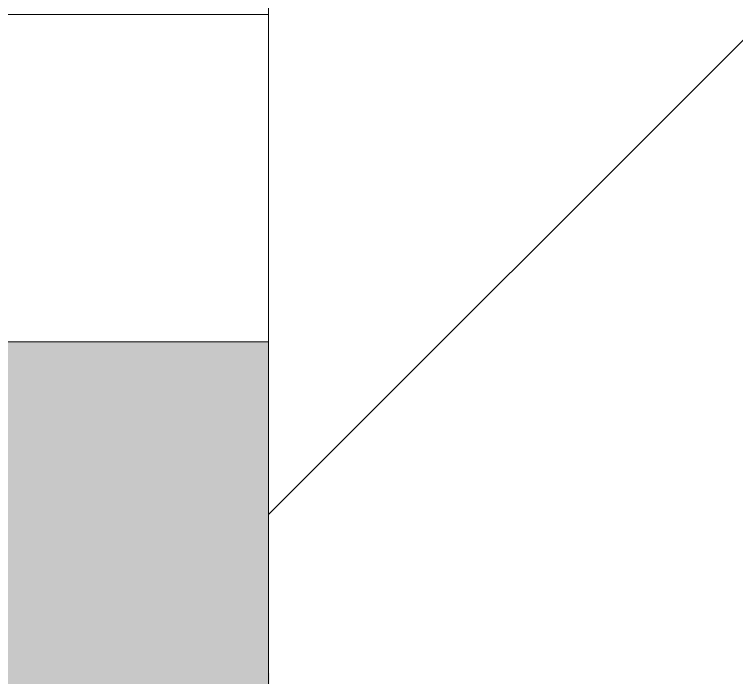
# Model space of a CAD drawing. Header units: millimetres. Extents: x -1113 to 415037, y -3642 to 28069.
# Drawn here: x 4085.9 to 4196.1, y 18137.8 to 18239.1 of the extents above; entities that cross this region are included whole.
import ezdxf

# ---------------------------------------------------------------- set-up
doc = ezdxf.new("R2010")
doc.units = ezdxf.units.MM
for name, color, linetype, lineweight in [('0) Стена 3.93м', 3, 'Continuous', 60), ('A-GLAZ-CWMG', 7, 'Continuous', 9), ('A-GLAZ-CWMG-1', 7, 'Continuous', 20), ('S-COLS', 7, 'Continuous', 9), ('S-COLS-1', 7, 'Continuous', 5)]:
    doc.layers.add(name, color=color, linetype=linetype, lineweight=lineweight)

# ---------------------------------------------------------------- blocks, each defined once
blk = doc.blocks.new('BSC_Колонна _Прямоугольная - 600х600-17858062-Объем проектирования 1 этажа')
at = {"layer": 'S-COLS-1'}
h = blk.add_hatch(dxfattribs=at)
h.set_pattern_fill('FP_153', color=256, style=0, pattern_type=2)
h.set_pattern_definition([(45, (-4360, -18150), (-114.0493, 114.0493), []), (45, (-4245.95, -18150), (-114.0493, 114.0493), [201.612, -40.322, 6.706, -33.617])])
h.paths.add_polyline_path([(-300, -300), (300, -300), (300, 300), (-300, 300), (-300, -137.59)])
blk.add_line((-300, 300), (-300, -300), dxfattribs=at)
blk = doc.blocks.new('Прямоугольный импост - Импост структурный с накладкой - 190мм-V191-Объем проектирования 1 этажа')
at = {"layer": 'A-GLAZ-CWMG'}
blk.add_hatch(color=256, dxfattribs=at).paths.add_polyline_path([(4060, 17775.12), (4061.12, 17775.12), (4060, 18325.12), (3911.12, 18325.12), (3911.12, 17775.12), (4031.12, 17775.12)])
blk = doc.blocks.new('Прямоугольный импост - Импост структурный с накладкой - 190мм-V192-Объем проектирования 1 этажа')
at = {"layer": 'A-GLAZ-CWMG-1'}
for p, q in [((-25, -188.88), (-25, -40)), ((25, -40), (25, -188.88))]:
    blk.add_line(p, q, dxfattribs=at)
blk = doc.blocks.new('1floor')
at = {"layer": 'A-GLAZ-CWMG', "extrusion": (0, 0, -1), "rotation": 270.0000000000001}
blk.add_blockref('Прямоугольный импост - Импост структурный с накладкой - 190мм-V192-Объем проектирования 1 этажа', (-3871.12, 18350.12), dxfattribs=at)
at = {"layer": 'A-GLAZ-CWMG'}
blk.add_blockref('Прямоугольный импост - Импост структурный с накладкой - 190мм-V191-Объем проектирования 1 этажа', (0, 0), dxfattribs=at)
at = {"layer": 'S-COLS'}
blk.add_blockref('BSC_Колонна _Прямоугольная - 600х600-17858062-Объем проектирования 1 этажа', (4360, 18150), dxfattribs=at)

msp = doc.modelspace()

# ---------------------------------------------------------------- block references
at = {"layer": '0) Стена 3.93м'}
msp.add_blockref('1floor', (64.7, -136.06), dxfattribs=at)

doc.saveas('drawing.dxf')
